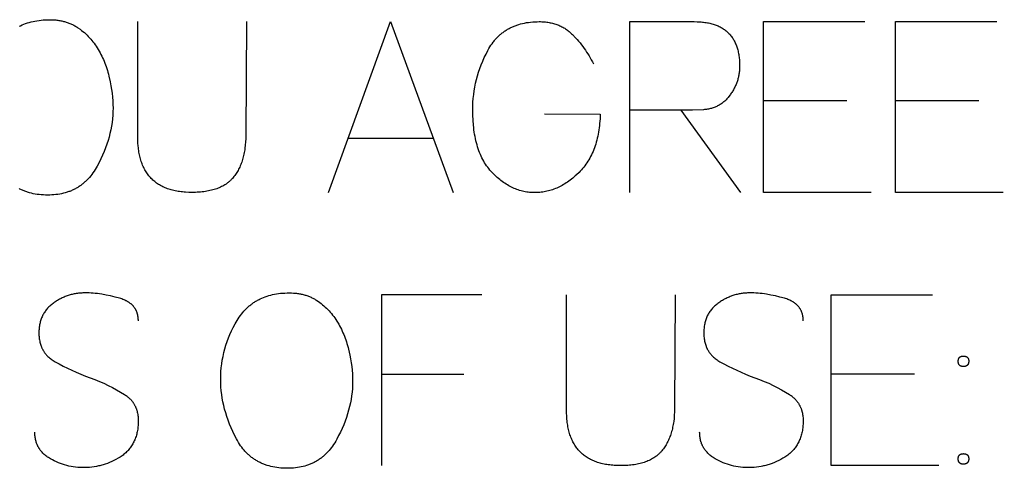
# Model space of a CAD drawing. Header units: millimetres. Extents: x -1220 to 1220, y -1930 to 4220.
# Drawn here: x 469.3 to 895.9, y 3078.3 to 3272.7 of the extents above; entities that cross this region are included whole.
import ezdxf

# ---------------------------------------------------------------- set-up
doc = ezdxf.new("R2010")
doc.units = ezdxf.units.MM
doc.layers.add('TC', color=220, linetype='CONTINUOUS', true_color=0xff00bb)

msp = doc.modelspace()

# ---------------------------------------------------------------- linework, layer by layer
at = {"layer": 'TC'}
for points in [[(469.25, 3269.88), (469.61, 3270.06), (470.34, 3270.4), (471.09, 3270.71), (471.85, 3271), (472.63, 3271.27), (473.43, 3271.52), (474.24, 3271.74), (475.07, 3271.94), (475.91, 3272.11), (476.77, 3272.26), (477.65, 3272.39), (478.54, 3272.5), (479.45, 3272.58), (480.37, 3272.64), (481.31, 3272.67), (482.27, 3272.68), (483.19, 3272.67), (484.08, 3272.62), (484.97, 3272.55), (485.4, 3272.51), (485.83, 3272.45), (486.26, 3272.39), (486.68, 3272.32), (487.09, 3272.25), (487.51, 3272.16), (487.92, 3272.07), (488.32, 3271.97), (488.72, 3271.87), (489.11, 3271.76), (489.5, 3271.64), (489.89, 3271.51), (490.27, 3271.38), (490.65, 3271.24), (491.03, 3271.09), (491.39, 3270.93), (491.76, 3270.77), (492.12, 3270.6), (492.48, 3270.42), (492.83, 3270.24), (493.18, 3270.05), (493.52, 3269.85), (493.86, 3269.64), (494.19, 3269.43), (494.52, 3269.21), (495.49, 3268.53), (496.11, 3268.05), (496.72, 3267.56), (497.32, 3267.06), (497.9, 3266.54), (498.47, 3266), (499.02, 3265.45), (499.55, 3264.89), (500.07, 3264.3), (500.58, 3263.71), (501.07, 3263.09), (501.55, 3262.46), (502.01, 3261.82), (502.46, 3261.15), (502.89, 3260.48), (503.72, 3259.08), (504.12, 3258.37), (504.51, 3257.64), (504.88, 3256.91), (505.23, 3256.17), (505.58, 3255.42), (505.9, 3254.66), (506.21, 3253.89), (506.51, 3253.11), (506.79, 3252.33), (507.06, 3251.53), (507.31, 3250.73), (507.55, 3249.91), (507.77, 3249.09), (507.98, 3248.26), (508.54, 3245.73), (508.86, 3244.07), (509.14, 3242.42), (509.36, 3240.78), (509.53, 3239.17), (509.66, 3237.57), (509.73, 3235.98), (509.75, 3234.41), (509.73, 3232.84), (509.65, 3231.27), (509.51, 3229.7), (509.33, 3228.12), (509.08, 3226.55), (508.79, 3224.98), (508.44, 3223.41), (508.04, 3221.83), (507.58, 3220.26), (507.07, 3218.69), (506.51, 3217.12), (505.89, 3215.54), (505.22, 3213.97), (504.49, 3212.4), (503.72, 3210.83), (502.88, 3209.25), (502.45, 3208.48), (502.01, 3207.73), (501.54, 3207.01), (501.07, 3206.31), (500.58, 3205.63), (500.07, 3204.98), (499.54, 3204.35), (499, 3203.75), (498.73, 3203.46), (498.45, 3203.17), (498.17, 3202.89), (497.88, 3202.62), (497.59, 3202.35), (497.29, 3202.09), (497, 3201.84), (496.69, 3201.59), (496.39, 3201.35), (496.08, 3201.11), (495.76, 3200.88), (495.45, 3200.65), (495.12, 3200.44), (494.8, 3200.22), (494.47, 3200.02), (494.14, 3199.82), (493.8, 3199.63), (493.46, 3199.44), (493.11, 3199.26), (492.76, 3199.08), (492.41, 3198.91), (492.05, 3198.75), (491.69, 3198.59), (491.33, 3198.44), (490.96, 3198.3), (490.59, 3198.16), (490.21, 3198.03), (489.83, 3197.9), (489.06, 3197.67), (488.27, 3197.46), (487.47, 3197.28), (486.65, 3197.12), (485.82, 3196.98), (484.97, 3196.87), (484.11, 3196.78), (483.23, 3196.72), (482.33, 3196.69), (481.42, 3196.67), (480.48, 3196.69), (479.55, 3196.72), (478.64, 3196.79), (477.75, 3196.87), (476.87, 3196.99), (476.01, 3197.12), (475.16, 3197.29), (474.33, 3197.47), (473.52, 3197.69), (472.72, 3197.92), (472.33, 3198.05), (471.94, 3198.19), (471.56, 3198.33), (471.18, 3198.47), (470.8, 3198.63), (470.43, 3198.79), (470.07, 3198.95), (469.7, 3199.12), (469.34, 3199.3), (468.99, 3199.48)], [(567.69, 3271.84), (567.37, 3222.57), (567.34, 3221.12), (567.26, 3219.7), (567.14, 3218.32), (566.99, 3216.99), (566.89, 3216.34), (566.79, 3215.7), (566.67, 3215.07), (566.55, 3214.45), (566.41, 3213.84), (566.26, 3213.25), (566.11, 3212.66), (565.94, 3212.08), (565.76, 3211.52), (565.58, 3210.96), (565.38, 3210.41), (565.17, 3209.88), (564.95, 3209.36), (564.73, 3208.84), (564.49, 3208.34), (564.24, 3207.85), (563.98, 3207.36), (563.71, 3206.89), (563.43, 3206.43), (563.14, 3205.98), (562.84, 3205.54), (562.53, 3205.11), (562.2, 3204.69), (561.87, 3204.29), (561.53, 3203.89), (561.36, 3203.7), (561.18, 3203.5), (561, 3203.32), (560.82, 3203.13), (560.63, 3202.95), (560.44, 3202.77), (560.24, 3202.6), (560.04, 3202.43), (559.84, 3202.26), (559.63, 3202.09), (559.42, 3201.93), (559.21, 3201.77), (558.77, 3201.46), (558.32, 3201.17), (557.86, 3200.88), (557.38, 3200.61), (556.88, 3200.36), (556.37, 3200.11), (555.85, 3199.88), (555.31, 3199.66), (554.76, 3199.45), (554.2, 3199.25), (553.62, 3199.07), (553.02, 3198.9), (552.42, 3198.74), (551.79, 3198.6), (551.16, 3198.47), (550.51, 3198.35), (549.84, 3198.24), (549.16, 3198.15), (548.47, 3198.06), (547.76, 3197.99), (547.04, 3197.94), (546.3, 3197.89), (545.55, 3197.86), (544.01, 3197.84), (542.59, 3197.86), (541.23, 3197.93), (540.56, 3197.98), (539.9, 3198.04), (539.26, 3198.11), (538.62, 3198.19), (538, 3198.29), (537.38, 3198.39), (536.78, 3198.51), (536.19, 3198.64), (535.61, 3198.78), (535.04, 3198.93), (534.48, 3199.09), (533.94, 3199.26), (533.4, 3199.45), (532.88, 3199.64), (532.36, 3199.85), (531.86, 3200.07), (531.36, 3200.3), (530.88, 3200.54), (530.41, 3200.79), (529.95, 3201.05), (529.5, 3201.32), (529.07, 3201.61), (528.64, 3201.9), (528.22, 3202.21), (527.82, 3202.53), (527.42, 3202.85), (527.04, 3203.19), (526.67, 3203.55), (526.31, 3203.91), (525.96, 3204.28), (525.62, 3204.67), (525.29, 3205.06), (524.97, 3205.47), (524.67, 3205.89), (524.37, 3206.32), (524.09, 3206.76), (523.81, 3207.21), (523.55, 3207.67), (523.3, 3208.14), (523.06, 3208.63), (522.83, 3209.13), (522.61, 3209.63), (522.4, 3210.15), (522.2, 3210.68), (522.02, 3211.22), (521.84, 3211.77), (521.68, 3212.34), (521.52, 3212.91), (521.38, 3213.5), (521.25, 3214.09), (521.13, 3214.7), (521.02, 3215.32), (520.92, 3215.95), (520.83, 3216.59), (520.76, 3217.24), (520.69, 3217.91), (520.59, 3219.27), (520.54, 3220.67), (520.54, 3271.84)], [(603.21, 3197.84), (630.06, 3271.84), (657.33, 3197.84)], [(696.97, 3231.88), (721.08, 3231.77), (720.99, 3229.73), (720.92, 3228.73), (720.84, 3227.75), (720.74, 3226.78), (720.63, 3225.83), (720.49, 3224.89), (720.34, 3223.97), (720.18, 3223.06), (720, 3222.17), (719.8, 3221.3), (719.59, 3220.44), (719.36, 3219.59), (719.11, 3218.77), (718.85, 3217.95), (718.57, 3217.16), (718.27, 3216.37), (717.96, 3215.61), (717.63, 3214.86), (717.29, 3214.12), (716.93, 3213.4), (716.55, 3212.7), (716.16, 3212.01), (715.75, 3211.34), (715.32, 3210.68), (714.88, 3210.03), (714.42, 3209.41), (713.94, 3208.8), (713.45, 3208.2), (712.94, 3207.62), (712.42, 3207.06), (711.88, 3206.51), (710.79, 3205.46), (710.24, 3204.96), (709.69, 3204.47), (709.13, 3204.01), (708.57, 3203.56), (708.01, 3203.12), (707.45, 3202.71), (706.88, 3202.31), (706.31, 3201.92), (705.73, 3201.56), (705.16, 3201.21), (704.58, 3200.88), (703.99, 3200.56), (703.41, 3200.26), (702.82, 3199.98), (702.22, 3199.71), (701.63, 3199.46), (701.03, 3199.23), (700.43, 3199.01), (699.82, 3198.82), (699.21, 3198.63), (698.6, 3198.47), (697.99, 3198.32), (697.37, 3198.19), (696.75, 3198.07), (696.12, 3197.97), (695.5, 3197.89), (694.87, 3197.83), (694.23, 3197.78), (693.6, 3197.75), (692.96, 3197.73), (692.32, 3197.73), (691.68, 3197.75), (691.05, 3197.79), (690.42, 3197.84), (689.8, 3197.92), (689.18, 3198), (688.56, 3198.11), (687.94, 3198.23), (687.33, 3198.37), (686.72, 3198.53), (686.12, 3198.71), (685.52, 3198.9), (684.92, 3199.11), (684.33, 3199.34), (683.74, 3199.58), (683.15, 3199.85), (682.57, 3200.13), (681.99, 3200.42), (681.41, 3200.74), (680.84, 3201.07), (680.27, 3201.42), (679.71, 3201.78), (679.15, 3202.17), (678.59, 3202.57), (678.03, 3202.99), (677.48, 3203.42), (676.93, 3203.87), (676.39, 3204.34), (675.85, 3204.83), (675.31, 3205.34), (674.78, 3205.86), (674.25, 3206.4), (673.73, 3206.96), (673.22, 3207.53), (672.73, 3208.13), (672.26, 3208.74), (671.81, 3209.38), (671.37, 3210.03), (670.95, 3210.7), (670.55, 3211.39), (670.16, 3212.1), (669.79, 3212.82), (669.43, 3213.57), (669.09, 3214.33), (668.77, 3215.12), (668.46, 3215.92), (668.18, 3216.74), (667.9, 3217.58), (667.65, 3218.44), (667.41, 3219.31), (667.18, 3220.21), (666.98, 3221.13), (666.79, 3222.06), (666.61, 3223.01), (666.46, 3223.98), (666.32, 3224.97), (666.19, 3225.98), (666.09, 3227.01), (665.92, 3229.12), (665.82, 3231.31), (665.79, 3233.57), (665.81, 3235.24), (665.89, 3236.91), (666.02, 3238.57), (666.2, 3240.22), (666.43, 3241.86), (666.71, 3243.49), (667.04, 3245.11), (667.43, 3246.73), (667.86, 3248.34), (668.35, 3249.94), (668.89, 3251.53), (669.48, 3253.11), (670.12, 3254.69), (670.81, 3256.25), (671.55, 3257.81), (672.34, 3259.36), (672.77, 3260.13), (673.21, 3260.87), (673.67, 3261.59), (674.15, 3262.29), (674.64, 3262.96), (674.9, 3263.28), (675.16, 3263.6), (675.42, 3263.92), (675.69, 3264.22), (675.96, 3264.52), (676.23, 3264.82), (676.52, 3265.11), (676.8, 3265.39), (677.09, 3265.67), (677.38, 3265.94), (677.68, 3266.21), (677.98, 3266.46), (678.29, 3266.72), (678.6, 3266.96), (678.92, 3267.2), (679.24, 3267.44), (679.56, 3267.67), (679.89, 3267.89), (680.22, 3268.11), (680.56, 3268.32), (680.9, 3268.52), (681.25, 3268.72), (681.6, 3268.91), (681.96, 3269.1), (682.32, 3269.28), (682.68, 3269.45), (683.05, 3269.62), (683.42, 3269.78), (683.8, 3269.93), (684.18, 3270.08), (684.56, 3270.23), (684.95, 3270.36), (685.75, 3270.62), (686.56, 3270.85), (687.39, 3271.06), (688.23, 3271.24), (689.1, 3271.4), (689.98, 3271.53), (690.88, 3271.64), (691.79, 3271.73), (692.73, 3271.79), (693.68, 3271.82), (694.65, 3271.84), (695.2, 3271.83), (695.75, 3271.82), (696.28, 3271.79), (696.82, 3271.75), (697.34, 3271.7), (697.86, 3271.64), (698.37, 3271.57), (698.88, 3271.49), (699.38, 3271.39), (699.87, 3271.29), (700.35, 3271.17), (700.83, 3271.05), (701.31, 3270.91), (701.77, 3270.76), (702.23, 3270.61), (702.68, 3270.44), (703.13, 3270.26), (703.57, 3270.06), (704, 3269.86), (704.43, 3269.65), (704.85, 3269.42), (705.26, 3269.19), (705.67, 3268.94), (706.07, 3268.69), (706.46, 3268.42), (706.85, 3268.14), (707.23, 3267.85), (707.6, 3267.55), (707.97, 3267.24), (708.33, 3266.91), (708.68, 3266.58), (709.03, 3266.23), (710.39, 3264.81), (711.05, 3264.08), (711.7, 3263.34), (712.32, 3262.59), (712.93, 3261.82), (713.52, 3261.05), (714.1, 3260.26), (714.66, 3259.46), (715.2, 3258.65), (715.73, 3257.83), (716.24, 3257), (716.73, 3256.15), (717.21, 3255.3), (717.67, 3254.43), (718.12, 3253.55)], [(733.87, 3197.84), (733.87, 3271.84), (761.88, 3271.84), (763.09, 3271.82), (764.26, 3271.76), (764.84, 3271.72), (765.4, 3271.67), (765.95, 3271.61), (766.49, 3271.53), (767.02, 3271.45), (767.55, 3271.36), (768.06, 3271.27), (768.57, 3271.16), (769.06, 3271.04), (769.54, 3270.91), (770.02, 3270.77), (770.49, 3270.63), (770.94, 3270.47), (771.39, 3270.31), (771.83, 3270.13), (772.25, 3269.95), (772.67, 3269.75), (773.08, 3269.55), (773.48, 3269.34), (773.87, 3269.12), (774.24, 3268.89), (774.61, 3268.64), (774.97, 3268.39), (775.32, 3268.13), (775.67, 3267.86), (776, 3267.59), (776.32, 3267.3), (776.63, 3267), (776.93, 3266.69), (777.23, 3266.38), (777.51, 3266.05), (777.78, 3265.72), (778.05, 3265.37), (778.3, 3265.02), (778.55, 3264.65), (778.78, 3264.28), (779.01, 3263.9), (779.22, 3263.51), (779.43, 3263.1), (779.63, 3262.69), (779.81, 3262.27), (779.99, 3261.84), (780.16, 3261.4), (780.32, 3260.95), (780.47, 3260.5), (780.61, 3260.03), (780.73, 3259.55), (780.85, 3259.07), (780.97, 3258.57), (781.07, 3258.06), (781.16, 3257.55), (781.24, 3257.03), (781.31, 3256.49), (781.37, 3255.95), (781.43, 3255.4), (781.47, 3254.83), (781.53, 3253.68), (781.55, 3252.49), (781.54, 3252.06), (781.53, 3251.62), (781.51, 3251.19), (781.48, 3250.77), (781.44, 3250.34), (781.39, 3249.92), (781.33, 3249.49), (781.27, 3249.08), (781.19, 3248.66), (781.11, 3248.24), (781.02, 3247.83), (780.92, 3247.42), (780.81, 3247.01), (780.7, 3246.61), (780.57, 3246.21), (780.44, 3245.8), (780.29, 3245.41), (780.14, 3245.01), (779.98, 3244.62), (779.81, 3244.22), (779.63, 3243.83), (779.45, 3243.45), (779.25, 3243.06), (779.05, 3242.68), (778.84, 3242.3), (778.62, 3241.92), (778.39, 3241.55), (778.15, 3241.17), (777.9, 3240.8), (777.64, 3240.43), (777.38, 3240.06), (776.83, 3239.34), (776.55, 3238.99), (776.27, 3238.66), (775.97, 3238.33), (775.68, 3238.02), (775.37, 3237.72), (775.06, 3237.42), (774.75, 3237.14), (774.43, 3236.87), (774.1, 3236.61), (773.76, 3236.36), (773.42, 3236.13), (773.08, 3235.9), (772.73, 3235.68), (772.37, 3235.48), (772.01, 3235.29), (771.64, 3235.1), (771.26, 3234.93), (770.88, 3234.77), (770.49, 3234.62), (770.1, 3234.48), (769.7, 3234.35), (769.29, 3234.24), (768.88, 3234.13), (768.46, 3234.03), (768.04, 3233.95), (767.61, 3233.88), (767.17, 3233.81), (766.73, 3233.76), (766.28, 3233.72), (765.83, 3233.69), (761.04, 3233.46), (756.07, 3233.46), (733.97, 3233.46)], [(838.63, 3197.84), (791.91, 3197.84), (791.91, 3271.84), (835.88, 3271.84)], [(895.93, 3197.84), (849.2, 3197.84), (849.2, 3271.84), (893.18, 3271.84)], [(828.06, 3237.48), (791.91, 3237.48)], [(885.36, 3237.48), (849.2, 3237.48)], [(756.07, 3233.46), (781.86, 3197.73)], [(611.77, 3221.41), (648.56, 3221.41)], [(520.75, 3142.13), (520.74, 3142.59), (520.73, 3142.82), (520.72, 3143.04), (520.7, 3143.27), (520.68, 3143.49), (520.65, 3143.71), (520.62, 3143.92), (520.59, 3144.13), (520.55, 3144.34), (520.51, 3144.55), (520.46, 3144.76), (520.41, 3144.96), (520.36, 3145.16), (520.3, 3145.36), (520.24, 3145.55), (520.17, 3145.75), (520.11, 3145.94), (520.03, 3146.13), (519.95, 3146.31), (519.87, 3146.49), (519.79, 3146.67), (519.7, 3146.85), (519.6, 3147.03), (519.51, 3147.2), (519.41, 3147.37), (519.3, 3147.54), (519.19, 3147.7), (519.08, 3147.86), (518.96, 3148.02), (518.84, 3148.18), (518.71, 3148.34), (518.58, 3148.49), (518.45, 3148.64), (518.31, 3148.79), (518.17, 3148.93), (518.03, 3149.07), (517.88, 3149.21), (517.73, 3149.35), (517.57, 3149.48), (517.41, 3149.62), (517.24, 3149.75), (517.07, 3149.87), (516.9, 3150), (516.72, 3150.12), (516.54, 3150.24), (516.36, 3150.36), (516.17, 3150.47), (515.98, 3150.58), (515.78, 3150.69), (515.58, 3150.8), (515.38, 3150.9), (514.95, 3151.1), (514.52, 3151.29), (514.06, 3151.48), (513.59, 3151.65), (513.11, 3151.81), (512.61, 3151.96), (510.62, 3152.5), (508.66, 3152.97), (506.73, 3153.37), (504.84, 3153.7), (503.9, 3153.84), (502.98, 3153.96), (502.06, 3154.06), (501.15, 3154.14), (500.25, 3154.2), (499.36, 3154.25), (498.47, 3154.27), (497.6, 3154.28), (497.12, 3154.28), (496.64, 3154.26), (496.16, 3154.24), (495.69, 3154.21), (495.22, 3154.17), (494.76, 3154.12), (494.3, 3154.07), (493.84, 3154), (493.38, 3153.92), (492.93, 3153.84), (492.48, 3153.75), (492.03, 3153.64), (491.59, 3153.53), (491.15, 3153.41), (490.71, 3153.28), (490.28, 3153.15), (489.85, 3153), (489.42, 3152.84), (488.99, 3152.68), (488.57, 3152.51), (488.15, 3152.32), (487.74, 3152.13), (487.32, 3151.93), (486.91, 3151.73), (486.51, 3151.51), (486.1, 3151.28), (485.7, 3151.05), (485.31, 3150.8), (484.91, 3150.55), (484.52, 3150.29), (484.13, 3150.02), (483.75, 3149.74), (483.37, 3149.46), (483.01, 3149.17), (482.65, 3148.87), (482.31, 3148.57), (481.98, 3148.25), (481.67, 3147.93), (481.36, 3147.61), (481.07, 3147.27), (480.79, 3146.93), (480.52, 3146.58), (480.26, 3146.22), (480.01, 3145.86), (479.78, 3145.48), (479.56, 3145.1), (479.35, 3144.72), (479.15, 3144.32), (478.96, 3143.92), (478.79, 3143.5), (478.63, 3143.09), (478.48, 3142.66), (478.34, 3142.22), (478.22, 3141.78), (478.1, 3141.33), (478, 3140.88), (477.91, 3140.41), (477.83, 3139.94), (477.77, 3139.46), (477.71, 3138.97), (477.67, 3138.48), (477.64, 3137.97), (477.62, 3137.46), (477.62, 3136.95), (477.62, 3136.41), (477.64, 3135.89), (477.68, 3135.38), (477.73, 3134.88), (477.79, 3134.38), (477.86, 3133.9), (477.95, 3133.42), (478.05, 3132.95), (478.17, 3132.5), (478.3, 3132.05), (478.44, 3131.61), (478.6, 3131.18), (478.68, 3130.97), (478.77, 3130.76), (478.86, 3130.55), (478.95, 3130.34), (479.05, 3130.14), (479.15, 3129.94), (479.25, 3129.74), (479.36, 3129.55), (479.47, 3129.35), (479.59, 3129.16), (479.7, 3128.97), (479.83, 3128.78), (479.95, 3128.6), (480.08, 3128.42), (480.21, 3128.24), (480.34, 3128.06), (480.48, 3127.88), (480.62, 3127.71), (480.77, 3127.54), (480.92, 3127.37), (481.07, 3127.2), (481.22, 3127.04), (481.38, 3126.88), (481.54, 3126.72), (481.88, 3126.41), (482.22, 3126.1), (482.58, 3125.81), (482.96, 3125.52), (483.35, 3125.25), (483.75, 3124.98), (484.17, 3124.72), (484.59, 3124.47), (486.36, 3123.51), (488.16, 3122.57), (490.01, 3121.66), (491.89, 3120.77), (493.81, 3119.91), (495.77, 3119.08), (497.78, 3118.27), (499.82, 3117.49), (501.85, 3116.73), (503.84, 3115.93), (505.78, 3115.1), (507.67, 3114.22), (509.51, 3113.3), (511.29, 3112.34), (513.03, 3111.34), (514.72, 3110.31), (515.13, 3110.04), (515.53, 3109.76), (515.91, 3109.47), (516.09, 3109.32), (516.27, 3109.17), (516.45, 3109.02), (516.62, 3108.86), (516.79, 3108.71), (516.96, 3108.55), (517.12, 3108.38), (517.28, 3108.22), (517.44, 3108.05), (517.59, 3107.88), (517.74, 3107.71), (517.88, 3107.53), (518.03, 3107.36), (518.16, 3107.18), (518.3, 3107), (518.43, 3106.81), (518.55, 3106.62), (518.68, 3106.44), (518.8, 3106.24), (518.91, 3106.05), (519.03, 3105.85), (519.13, 3105.65), (519.24, 3105.45), (519.34, 3105.25), (519.44, 3105.04), (519.53, 3104.83), (519.62, 3104.62), (519.71, 3104.41), (519.79, 3104.19), (519.87, 3103.98), (519.95, 3103.76), (520.02, 3103.53), (520.09, 3103.31), (520.16, 3103.08), (520.28, 3102.62), (520.38, 3102.14), (520.47, 3101.66), (520.55, 3101.17), (520.61, 3100.67), (520.66, 3100.15), (520.69, 3099.63), (520.71, 3099.1), (520.72, 3098.56), (520.71, 3098.01), (520.68, 3097.45), (520.64, 3096.88), (520.59, 3096.31), (520.53, 3095.75), (520.45, 3095.2), (520.36, 3094.65), (520.26, 3094.12), (520.14, 3093.59), (520.02, 3093.08), (519.88, 3092.57), (519.73, 3092.07), (519.56, 3091.59), (519.39, 3091.11), (519.2, 3090.64), (519, 3090.17), (518.78, 3089.72), (518.56, 3089.28), (518.32, 3088.85), (518.07, 3088.42), (517.8, 3088), (517.53, 3087.6), (517.24, 3087.2), (516.94, 3086.81), (516.63, 3086.43), (516.3, 3086.06), (515.97, 3085.7), (515.62, 3085.35), (515.25, 3085.01), (514.88, 3084.67), (514.49, 3084.35), (514.09, 3084.03), (513.68, 3083.72), (513.26, 3083.43), (512.82, 3083.14), (511.93, 3082.6), (511.03, 3082.09), (510.12, 3081.62), (509.21, 3081.19), (508.28, 3080.79), (507.34, 3080.42), (506.4, 3080.08), (505.92, 3079.93), (505.45, 3079.78), (504.97, 3079.64), (504.48, 3079.51), (504, 3079.39), (503.51, 3079.28), (503.02, 3079.18), (502.53, 3079.08), (501.54, 3078.91), (500.54, 3078.78), (499.54, 3078.69), (498.52, 3078.62), (497.49, 3078.59), (496.48, 3078.59), (495.48, 3078.63), (494.49, 3078.69), (493.51, 3078.79), (492.54, 3078.92), (491.58, 3079.08), (490.63, 3079.27), (489.7, 3079.49), (488.77, 3079.74), (487.85, 3080.03), (486.95, 3080.34), (486.05, 3080.69), (485.17, 3081.07), (484.3, 3081.48), (483.44, 3081.92), (482.59, 3082.4), (482.17, 3082.65), (481.77, 3082.9), (481.38, 3083.16), (481, 3083.43), (480.64, 3083.71), (480.29, 3083.99), (479.95, 3084.29), (479.63, 3084.58), (479.32, 3084.89), (479.02, 3085.2), (478.73, 3085.52), (478.46, 3085.85), (478.33, 3086.02), (478.21, 3086.19), (478.08, 3086.36), (477.96, 3086.53), (477.84, 3086.7), (477.73, 3086.88), (477.62, 3087.05), (477.51, 3087.23), (477.41, 3087.41), (477.31, 3087.6), (477.21, 3087.78), (477.12, 3087.97), (477.02, 3088.16), (476.94, 3088.35), (476.85, 3088.54), (476.77, 3088.73), (476.69, 3088.93), (476.62, 3089.12), (476.55, 3089.32), (476.48, 3089.52), (476.36, 3089.93), (476.24, 3090.35), (476.14, 3090.77), (476.06, 3091.2), (475.99, 3091.63), (475.93, 3092.07), (475.88, 3092.53), (475.85, 3092.98), (475.83, 3093.45), (475.82, 3093.92)], [(669.7, 3153.44), (626.15, 3153.44), (626.15, 3079.44)], [(753.64, 3153.44), (753.32, 3104.17), (753.29, 3102.72), (753.21, 3101.3), (753.09, 3099.92), (752.94, 3098.59), (752.84, 3097.94), (752.74, 3097.3), (752.62, 3096.67), (752.5, 3096.05), (752.36, 3095.44), (752.22, 3094.85), (752.06, 3094.26), (751.89, 3093.68), (751.72, 3093.12), (751.53, 3092.56), (751.33, 3092.01), (751.12, 3091.48), (750.91, 3090.96), (750.68, 3090.44), (750.44, 3089.94), (750.19, 3089.45), (749.93, 3088.96), (749.66, 3088.49), (749.38, 3088.03), (749.09, 3087.58), (748.79, 3087.14), (748.48, 3086.71), (748.16, 3086.29), (747.82, 3085.89), (747.49, 3085.49), (747.31, 3085.3), (747.13, 3085.1), (746.95, 3084.92), (746.77, 3084.73), (746.58, 3084.55), (746.39, 3084.37), (746.19, 3084.2), (745.99, 3084.03), (745.79, 3083.86), (745.58, 3083.69), (745.37, 3083.53), (745.16, 3083.37), (744.72, 3083.06), (744.27, 3082.77), (743.81, 3082.48), (743.33, 3082.21), (742.83, 3081.96), (742.32, 3081.71), (741.8, 3081.48), (741.27, 3081.26), (740.71, 3081.05), (740.15, 3080.85), (739.57, 3080.67), (738.97, 3080.5), (738.37, 3080.34), (737.74, 3080.2), (737.11, 3080.07), (736.46, 3079.95), (735.79, 3079.84), (735.11, 3079.75), (734.42, 3079.66), (733.71, 3079.59), (732.99, 3079.54), (732.25, 3079.49), (731.5, 3079.46), (729.96, 3079.44), (728.55, 3079.46), (727.18, 3079.53), (726.51, 3079.58), (725.85, 3079.64), (725.21, 3079.71), (724.57, 3079.79), (723.95, 3079.89), (723.34, 3079.99), (722.73, 3080.11), (722.14, 3080.24), (721.56, 3080.38), (720.99, 3080.53), (720.44, 3080.69), (719.89, 3080.86), (719.35, 3081.05), (718.83, 3081.24), (718.31, 3081.45), (717.81, 3081.67), (717.32, 3081.9), (716.83, 3082.14), (716.36, 3082.39), (715.9, 3082.65), (715.46, 3082.92), (715.02, 3083.21), (714.59, 3083.5), (714.17, 3083.81), (713.77, 3084.13), (713.38, 3084.45), (712.99, 3084.79), (712.62, 3085.15), (712.26, 3085.51), (711.91, 3085.88), (711.57, 3086.27), (711.24, 3086.66), (710.92, 3087.07), (710.62, 3087.49), (710.32, 3087.92), (710.04, 3088.36), (709.76, 3088.81), (709.5, 3089.27), (709.25, 3089.74), (709.01, 3090.23), (708.78, 3090.73), (708.56, 3091.23), (708.35, 3091.75), (708.15, 3092.28), (707.97, 3092.82), (707.79, 3093.37), (707.63, 3093.94), (707.48, 3094.51), (707.33, 3095.1), (707.2, 3095.69), (707.08, 3096.3), (706.97, 3096.92), (706.87, 3097.55), (706.79, 3098.19), (706.71, 3098.84), (706.64, 3099.51), (706.54, 3100.87), (706.49, 3102.27), (706.49, 3153.44)], [(809.14, 3142.13), (809.13, 3142.59), (809.12, 3142.82), (809.11, 3143.04), (809.09, 3143.27), (809.07, 3143.49), (809.04, 3143.71), (809.01, 3143.92), (808.98, 3144.13), (808.94, 3144.34), (808.9, 3144.55), (808.85, 3144.76), (808.8, 3144.96), (808.75, 3145.16), (808.69, 3145.36), (808.63, 3145.55), (808.56, 3145.75), (808.49, 3145.94), (808.42, 3146.13), (808.34, 3146.31), (808.26, 3146.49), (808.18, 3146.67), (808.09, 3146.85), (807.99, 3147.03), (807.9, 3147.2), (807.79, 3147.37), (807.69, 3147.54), (807.58, 3147.7), (807.47, 3147.86), (807.35, 3148.02), (807.23, 3148.18), (807.1, 3148.34), (806.97, 3148.49), (806.84, 3148.64), (806.7, 3148.79), (806.56, 3148.93), (806.42, 3149.07), (806.27, 3149.21), (806.11, 3149.35), (805.96, 3149.48), (805.8, 3149.62), (805.63, 3149.75), (805.46, 3149.87), (805.29, 3150), (805.11, 3150.12), (804.93, 3150.24), (804.75, 3150.36), (804.56, 3150.47), (804.37, 3150.58), (804.17, 3150.69), (803.97, 3150.8), (803.76, 3150.9), (803.34, 3151.1), (802.91, 3151.29), (802.45, 3151.48), (801.98, 3151.65), (801.5, 3151.81), (801, 3151.96), (799.01, 3152.5), (797.05, 3152.97), (795.12, 3153.37), (793.23, 3153.7), (792.29, 3153.84), (791.37, 3153.96), (790.45, 3154.06), (789.54, 3154.14), (788.64, 3154.2), (787.75, 3154.25), (786.86, 3154.27), (785.99, 3154.28), (785.51, 3154.28), (785.03, 3154.26), (784.55, 3154.24), (784.08, 3154.21), (783.61, 3154.17), (783.15, 3154.12), (782.69, 3154.07), (782.23, 3154), (781.77, 3153.92), (781.32, 3153.84), (780.87, 3153.75), (780.42, 3153.64), (779.98, 3153.53), (779.54, 3153.41), (779.1, 3153.28), (778.67, 3153.15), (778.23, 3153), (777.81, 3152.84), (777.38, 3152.68), (776.96, 3152.51), (776.54, 3152.32), (776.12, 3152.13), (775.71, 3151.93), (775.3, 3151.73), (774.9, 3151.51), (774.49, 3151.28), (774.09, 3151.05), (773.7, 3150.8), (773.3, 3150.55), (772.91, 3150.29), (772.52, 3150.02), (772.14, 3149.74), (771.76, 3149.46), (771.4, 3149.17), (771.04, 3148.87), (770.7, 3148.57), (770.37, 3148.25), (770.05, 3147.93), (769.75, 3147.61), (769.46, 3147.27), (769.17, 3146.93), (768.9, 3146.58), (768.65, 3146.22), (768.4, 3145.86), (768.17, 3145.48), (767.95, 3145.1), (767.74, 3144.72), (767.54, 3144.32), (767.35, 3143.92), (767.18, 3143.5), (767.02, 3143.09), (766.87, 3142.66), (766.73, 3142.22), (766.6, 3141.78), (766.49, 3141.33), (766.39, 3140.88), (766.3, 3140.41), (766.22, 3139.94), (766.16, 3139.46), (766.1, 3138.97), (766.06, 3138.48), (766.03, 3137.97), (766.01, 3137.46), (766.01, 3136.95), (766.01, 3136.41), (766.03, 3135.89), (766.07, 3135.38), (766.12, 3134.88), (766.18, 3134.38), (766.25, 3133.9), (766.34, 3133.42), (766.44, 3132.95), (766.56, 3132.5), (766.69, 3132.05), (766.83, 3131.61), (766.99, 3131.18), (767.07, 3130.97), (767.16, 3130.76), (767.25, 3130.55), (767.34, 3130.34), (767.44, 3130.14), (767.54, 3129.94), (767.64, 3129.74), (767.75, 3129.55), (767.86, 3129.35), (767.98, 3129.16), (768.09, 3128.97), (768.21, 3128.78), (768.34, 3128.6), (768.47, 3128.42), (768.6, 3128.24), (768.73, 3128.06), (768.87, 3127.88), (769.01, 3127.71), (769.16, 3127.54), (769.3, 3127.37), (769.46, 3127.2), (769.61, 3127.04), (769.77, 3126.88), (769.93, 3126.72), (770.26, 3126.41), (770.61, 3126.1), (770.97, 3125.81), (771.35, 3125.52), (771.74, 3125.25), (772.14, 3124.98), (772.55, 3124.72), (772.98, 3124.47), (774.75, 3123.51), (776.55, 3122.57), (778.39, 3121.66), (780.28, 3120.77), (782.2, 3119.91), (784.16, 3119.08), (786.16, 3118.27), (788.21, 3117.49), (790.24, 3116.73), (792.23, 3115.93), (794.17, 3115.1), (796.06, 3114.22), (797.89, 3113.3), (799.68, 3112.34), (801.42, 3111.34), (803.11, 3110.31), (803.52, 3110.04), (803.92, 3109.76), (804.3, 3109.47), (804.48, 3109.32), (804.66, 3109.17), (804.84, 3109.02), (805.01, 3108.86), (805.18, 3108.71), (805.35, 3108.55), (805.51, 3108.38), (805.67, 3108.22), (805.83, 3108.05), (805.98, 3107.88), (806.13, 3107.71), (806.27, 3107.53), (806.41, 3107.36), (806.55, 3107.18), (806.69, 3107), (806.82, 3106.81), (806.94, 3106.62), (807.07, 3106.44), (807.19, 3106.24), (807.3, 3106.05), (807.41, 3105.85), (807.52, 3105.65), (807.63, 3105.45), (807.73, 3105.25), (807.83, 3105.04), (807.92, 3104.83), (808.01, 3104.62), (808.1, 3104.41), (808.18, 3104.19), (808.26, 3103.98), (808.34, 3103.76), (808.41, 3103.53), (808.48, 3103.31), (808.55, 3103.08), (808.67, 3102.62), (808.77, 3102.14), (808.86, 3101.66), (808.94, 3101.17), (809, 3100.67), (809.05, 3100.15), (809.08, 3099.63), (809.1, 3099.1), (809.11, 3098.56), (809.1, 3098.01), (809.07, 3097.45), (809.03, 3096.88), (808.98, 3096.31), (808.91, 3095.75), (808.84, 3095.2), (808.75, 3094.65), (808.65, 3094.12), (808.53, 3093.59), (808.4, 3093.08), (808.27, 3092.57), (808.11, 3092.07), (807.95, 3091.59), (807.77, 3091.11), (807.58, 3090.64), (807.38, 3090.17), (807.17, 3089.72), (806.94, 3089.28), (806.71, 3088.85), (806.46, 3088.42), (806.19, 3088), (805.92, 3087.6), (805.63, 3087.2), (805.33, 3086.81), (805.02, 3086.43), (804.69, 3086.06), (804.35, 3085.7), (804, 3085.35), (803.64, 3085.01), (803.27, 3084.67), (802.88, 3084.35), (802.48, 3084.03), (802.07, 3083.72), (801.65, 3083.43), (801.21, 3083.14), (800.32, 3082.6), (799.42, 3082.09), (798.51, 3081.62), (797.59, 3081.19), (796.67, 3080.79), (795.73, 3080.42), (794.79, 3080.08), (794.31, 3079.93), (793.84, 3079.78), (793.36, 3079.64), (792.87, 3079.51), (792.39, 3079.39), (791.9, 3079.28), (791.41, 3079.18), (790.92, 3079.08), (789.93, 3078.91), (788.93, 3078.78), (787.92, 3078.69), (786.91, 3078.62), (785.88, 3078.59), (784.87, 3078.59), (783.87, 3078.63), (782.88, 3078.69), (781.9, 3078.79), (780.93, 3078.92), (779.97, 3079.08), (779.02, 3079.27), (778.08, 3079.49), (777.16, 3079.74), (776.24, 3080.03), (775.34, 3080.34), (774.44, 3080.69), (773.56, 3081.07), (772.69, 3081.48), (771.83, 3081.92), (770.97, 3082.4), (770.56, 3082.65), (770.16, 3082.9), (769.77, 3083.16), (769.39, 3083.43), (769.03, 3083.71), (768.68, 3083.99), (768.34, 3084.29), (768.01, 3084.58), (767.7, 3084.89), (767.41, 3085.2), (767.12, 3085.52), (766.85, 3085.85), (766.72, 3086.02), (766.59, 3086.19), (766.47, 3086.36), (766.35, 3086.53), (766.23, 3086.7), (766.12, 3086.88), (766.01, 3087.05), (765.9, 3087.23), (765.8, 3087.41), (765.7, 3087.6), (765.6, 3087.78), (765.5, 3087.97), (765.41, 3088.16), (765.33, 3088.35), (765.24, 3088.54), (765.16, 3088.73), (765.08, 3088.93), (765.01, 3089.12), (764.94, 3089.32), (764.87, 3089.52), (764.74, 3089.93), (764.63, 3090.35), (764.53, 3090.77), (764.45, 3091.2), (764.37, 3091.63), (764.31, 3092.07), (764.27, 3092.53), (764.24, 3092.98), (764.22, 3093.45), (764.21, 3093.92)], [(867.91, 3079.44), (821.19, 3079.44), (821.19, 3153.44), (865.17, 3153.44)], [(661.88, 3118.97), (626.15, 3118.97)], [(857.34, 3119.08), (821.19, 3119.08)]]:
    msp.add_lwpolyline(points, dxfattribs=at)
for points in [[(586.19, 3154.28), (587.1, 3154.27), (588, 3154.22), (588.88, 3154.15), (589.32, 3154.11), (589.75, 3154.05), (590.17, 3153.99), (590.59, 3153.92), (591.01, 3153.85), (591.42, 3153.76), (591.83, 3153.67), (592.24, 3153.57), (592.64, 3153.47), (593.03, 3153.36), (593.42, 3153.24), (593.81, 3153.11), (594.19, 3152.98), (594.57, 3152.84), (594.94, 3152.69), (595.31, 3152.53), (595.68, 3152.37), (596.04, 3152.2), (596.39, 3152.02), (596.75, 3151.84), (597.09, 3151.65), (597.44, 3151.45), (597.78, 3151.24), (598.11, 3151.03), (598.44, 3150.81), (599.41, 3150.13), (600.03, 3149.65), (600.64, 3149.16), (601.24, 3148.66), (601.82, 3148.14), (602.38, 3147.6), (602.93, 3147.05), (603.47, 3146.49), (603.99, 3145.9), (604.5, 3145.31), (604.99, 3144.69), (605.47, 3144.06), (605.93, 3143.42), (606.37, 3142.75), (606.81, 3142.08), (607.64, 3140.68), (608.04, 3139.97), (608.42, 3139.24), (608.8, 3138.51), (609.15, 3137.77), (609.49, 3137.02), (609.82, 3136.26), (610.13, 3135.49), (610.43, 3134.71), (610.71, 3133.93), (610.98, 3133.13), (611.23, 3132.33), (611.46, 3131.51), (611.69, 3130.69), (611.89, 3129.86), (612.46, 3127.33), (612.78, 3125.67), (613.05, 3124.02), (613.28, 3122.38), (613.45, 3120.77), (613.57, 3119.17), (613.65, 3117.58), (613.67, 3116.01), (613.64, 3114.44), (613.56, 3112.87), (613.43, 3111.3), (613.24, 3109.72), (613, 3108.15), (612.71, 3106.58), (612.36, 3105.01), (611.95, 3103.43), (611.5, 3101.86), (610.99, 3100.29), (610.42, 3098.72), (609.81, 3097.14), (609.14, 3095.57), (608.41, 3094), (607.63, 3092.43), (606.8, 3090.85), (606.37, 3090.08), (605.92, 3089.33), (605.46, 3088.61), (604.99, 3087.91), (604.49, 3087.23), (603.98, 3086.58), (603.46, 3085.95), (602.92, 3085.35), (602.65, 3085.06), (602.37, 3084.77), (602.08, 3084.49), (601.8, 3084.22), (601.51, 3083.95), (601.21, 3083.69), (600.91, 3083.44), (600.61, 3083.19), (600.3, 3082.95), (599.99, 3082.71), (599.68, 3082.48), (599.36, 3082.25), (599.04, 3082.04), (598.72, 3081.82), (598.39, 3081.62), (598.05, 3081.42), (597.72, 3081.23), (597.37, 3081.04), (597.03, 3080.86), (596.68, 3080.68), (596.33, 3080.51), (595.97, 3080.35), (595.61, 3080.19), (595.25, 3080.04), (594.88, 3079.9), (594.51, 3079.76), (594.13, 3079.63), (593.75, 3079.5), (592.98, 3079.27), (592.19, 3079.06), (591.39, 3078.88), (590.57, 3078.72), (589.74, 3078.58), (588.89, 3078.47), (588.03, 3078.38), (587.15, 3078.32), (586.25, 3078.29), (585.34, 3078.27), (584.4, 3078.29), (583.47, 3078.32), (582.56, 3078.39), (581.67, 3078.47), (580.79, 3078.59), (579.93, 3078.72), (579.08, 3078.89), (578.25, 3079.07), (577.44, 3079.29), (576.64, 3079.52), (576.25, 3079.65), (575.86, 3079.79), (575.48, 3079.93), (575.1, 3080.07), (574.72, 3080.23), (574.35, 3080.39), (573.98, 3080.55), (573.62, 3080.72), (573.26, 3080.9), (572.9, 3081.08), (572.55, 3081.28), (572.21, 3081.47), (571.86, 3081.67), (571.52, 3081.88), (571.19, 3082.1), (570.86, 3082.32), (570.53, 3082.55), (570.21, 3082.78), (569.89, 3083.02), (569.57, 3083.27), (569.26, 3083.52), (568.96, 3083.78), (568.65, 3084.05), (568.36, 3084.32), (568.06, 3084.6), (567.77, 3084.88), (567.49, 3085.17), (567.2, 3085.47), (566.93, 3085.77), (566.65, 3086.08), (566.12, 3086.72), (565.6, 3087.38), (565.09, 3088.07), (564.61, 3088.78), (564.14, 3089.52), (563.68, 3090.28), (563.25, 3091.07), (562.43, 3092.66), (561.66, 3094.27), (560.95, 3095.87), (560.29, 3097.47), (559.68, 3099.07), (559.12, 3100.67), (558.62, 3102.28), (558.17, 3103.88), (557.78, 3105.49), (557.43, 3107.1), (557.14, 3108.7), (556.9, 3110.31), (556.72, 3111.92), (556.59, 3113.53), (556.51, 3115.14), (556.48, 3116.75), (556.51, 3118.46), (556.59, 3120.16), (556.73, 3121.84), (556.92, 3123.51), (557.17, 3125.16), (557.48, 3126.79), (557.84, 3128.41), (558.25, 3130.02), (558.72, 3131.61), (559.25, 3133.19), (559.83, 3134.75), (560.46, 3136.3), (561.16, 3137.83), (561.9, 3139.35), (562.71, 3140.85), (563.56, 3142.34), (564.02, 3143.07), (564.49, 3143.78), (564.98, 3144.47), (565.49, 3145.14), (566.01, 3145.78), (566.55, 3146.4), (567.1, 3146.99), (567.67, 3147.56), (567.96, 3147.84), (568.26, 3148.11), (568.56, 3148.38), (568.86, 3148.64), (569.17, 3148.89), (569.48, 3149.14), (569.79, 3149.38), (570.11, 3149.62), (570.44, 3149.85), (570.76, 3150.07), (571.1, 3150.29), (571.43, 3150.5), (571.77, 3150.71), (572.11, 3150.91), (572.46, 3151.11), (572.81, 3151.3), (573.17, 3151.48), (573.53, 3151.66), (574.26, 3152), (575.01, 3152.31), (575.77, 3152.6), (576.55, 3152.87), (577.34, 3153.12), (578.16, 3153.34), (578.98, 3153.54), (579.83, 3153.71), (580.69, 3153.86), (581.56, 3153.99), (582.46, 3154.1), (583.36, 3154.18), (584.29, 3154.24), (585.23, 3154.27)], [(878.59, 3126.9), (878.73, 3126.9), (878.87, 3126.89), (879.01, 3126.88), (879.07, 3126.88), (879.14, 3126.87), (879.2, 3126.86), (879.26, 3126.85), (879.32, 3126.84), (879.38, 3126.82), (879.44, 3126.81), (879.5, 3126.8), (879.55, 3126.78), (879.61, 3126.76), (879.66, 3126.75), (879.72, 3126.73), (879.77, 3126.71), (879.82, 3126.69), (879.87, 3126.66), (879.92, 3126.64), (879.96, 3126.62), (880.01, 3126.59), (880.05, 3126.56), (880.1, 3126.54), (880.14, 3126.51), (880.18, 3126.48), (880.22, 3126.45), (880.26, 3126.41), (880.3, 3126.38), (880.34, 3126.35), (880.37, 3126.31), (880.41, 3126.28), (880.44, 3126.24), (880.47, 3126.2), (880.5, 3126.16), (880.53, 3126.12), (880.56, 3126.08), (880.59, 3126.04), (880.62, 3125.99), (880.64, 3125.95), (880.67, 3125.9), (880.69, 3125.85), (880.71, 3125.81), (880.73, 3125.76), (880.75, 3125.71), (880.77, 3125.65), (880.79, 3125.6), (880.81, 3125.55), (880.82, 3125.49), (880.84, 3125.44), (880.85, 3125.38), (880.86, 3125.32), (880.87, 3125.26), (880.88, 3125.2), (880.89, 3125.14), (880.9, 3125.08), (880.9, 3125.02), (880.91, 3124.95), (880.91, 3124.89), (880.92, 3124.82), (880.92, 3124.68), (880.92, 3124.54), (880.91, 3124.4), (880.9, 3124.33), (880.9, 3124.27), (880.89, 3124.2), (880.88, 3124.14), (880.87, 3124.07), (880.86, 3124.01), (880.85, 3123.95), (880.84, 3123.89), (880.82, 3123.83), (880.81, 3123.78), (880.79, 3123.72), (880.77, 3123.67), (880.75, 3123.61), (880.73, 3123.56), (880.71, 3123.51), (880.69, 3123.46), (880.67, 3123.41), (880.64, 3123.36), (880.62, 3123.31), (880.59, 3123.27), (880.56, 3123.22), (880.53, 3123.18), (880.5, 3123.13), (880.47, 3123.09), (880.44, 3123.05), (880.41, 3123.01), (880.37, 3122.98), (880.34, 3122.94), (880.3, 3122.9), (880.26, 3122.87), (880.22, 3122.83), (880.18, 3122.8), (880.14, 3122.77), (880.1, 3122.74), (880.05, 3122.71), (880.01, 3122.68), (879.96, 3122.66), (879.92, 3122.63), (879.87, 3122.61), (879.82, 3122.58), (879.77, 3122.56), (879.72, 3122.54), (879.66, 3122.52), (879.61, 3122.5), (879.55, 3122.48), (879.5, 3122.47), (879.44, 3122.45), (879.38, 3122.44), (879.32, 3122.43), (879.26, 3122.41), (879.2, 3122.4), (879.14, 3122.39), (879.07, 3122.38), (879.01, 3122.38), (878.94, 3122.37), (878.87, 3122.37), (878.73, 3122.36), (878.59, 3122.36), (878.46, 3122.36), (878.39, 3122.36), (878.32, 3122.37), (878.26, 3122.37), (878.2, 3122.38), (878.13, 3122.38), (878.07, 3122.39), (878.01, 3122.4), (877.95, 3122.41), (877.89, 3122.43), (877.84, 3122.44), (877.78, 3122.45), (877.73, 3122.47), (877.67, 3122.48), (877.62, 3122.5), (877.57, 3122.52), (877.52, 3122.54), (877.47, 3122.56), (877.42, 3122.58), (877.37, 3122.61), (877.33, 3122.63), (877.28, 3122.66), (877.24, 3122.68), (877.2, 3122.71), (877.15, 3122.74), (877.11, 3122.77), (877.07, 3122.8), (877.04, 3122.83), (877, 3122.87), (876.96, 3122.9), (876.93, 3122.94), (876.89, 3122.98), (876.86, 3123.01), (876.83, 3123.05), (876.8, 3123.09), (876.77, 3123.13), (876.74, 3123.18), (876.71, 3123.22), (876.68, 3123.27), (876.66, 3123.31), (876.63, 3123.36), (876.61, 3123.41), (876.59, 3123.46), (876.57, 3123.51), (876.55, 3123.56), (876.53, 3123.61), (876.51, 3123.67), (876.49, 3123.72), (876.48, 3123.78), (876.46, 3123.83), (876.45, 3123.89), (876.44, 3123.95), (876.43, 3124.01), (876.42, 3124.07), (876.41, 3124.14), (876.4, 3124.2), (876.39, 3124.27), (876.38, 3124.4), (876.37, 3124.54), (876.37, 3124.68), (876.37, 3124.82), (876.38, 3124.95), (876.39, 3125.02), (876.39, 3125.08), (876.4, 3125.14), (876.41, 3125.2), (876.42, 3125.26), (876.43, 3125.32), (876.44, 3125.38), (876.45, 3125.44), (876.46, 3125.49), (876.48, 3125.55), (876.49, 3125.6), (876.51, 3125.65), (876.53, 3125.71), (876.55, 3125.76), (876.57, 3125.81), (876.59, 3125.85), (876.61, 3125.9), (876.63, 3125.95), (876.66, 3125.99), (876.68, 3126.04), (876.71, 3126.08), (876.74, 3126.12), (876.77, 3126.16), (876.8, 3126.2), (876.83, 3126.24), (876.86, 3126.28), (876.89, 3126.31), (876.93, 3126.35), (876.96, 3126.38), (877, 3126.41), (877.04, 3126.45), (877.07, 3126.48), (877.11, 3126.51), (877.15, 3126.54), (877.2, 3126.56), (877.24, 3126.59), (877.28, 3126.62), (877.33, 3126.64), (877.37, 3126.66), (877.42, 3126.69), (877.47, 3126.71), (877.52, 3126.73), (877.57, 3126.75), (877.62, 3126.76), (877.67, 3126.78), (877.73, 3126.8), (877.78, 3126.81), (877.84, 3126.82), (877.89, 3126.84), (877.95, 3126.85), (878.01, 3126.86), (878.07, 3126.87), (878.13, 3126.88), (878.2, 3126.88), (878.26, 3126.89), (878.32, 3126.89), (878.46, 3126.9)], [(878.59, 3084.62), (878.73, 3084.61), (878.87, 3084.61), (879.01, 3084.6), (879.07, 3084.59), (879.14, 3084.58), (879.2, 3084.57), (879.26, 3084.56), (879.32, 3084.55), (879.38, 3084.54), (879.44, 3084.53), (879.5, 3084.51), (879.55, 3084.5), (879.61, 3084.48), (879.66, 3084.46), (879.72, 3084.44), (879.77, 3084.42), (879.82, 3084.4), (879.87, 3084.38), (879.92, 3084.35), (879.96, 3084.33), (880.01, 3084.3), (880.05, 3084.28), (880.1, 3084.25), (880.14, 3084.22), (880.18, 3084.19), (880.22, 3084.16), (880.26, 3084.13), (880.3, 3084.1), (880.34, 3084.06), (880.37, 3084.03), (880.41, 3083.99), (880.44, 3083.95), (880.47, 3083.91), (880.5, 3083.87), (880.53, 3083.83), (880.56, 3083.79), (880.59, 3083.75), (880.62, 3083.71), (880.64, 3083.66), (880.67, 3083.61), (880.69, 3083.57), (880.71, 3083.52), (880.73, 3083.47), (880.75, 3083.42), (880.77, 3083.37), (880.79, 3083.32), (880.81, 3083.26), (880.82, 3083.21), (880.84, 3083.15), (880.85, 3083.09), (880.86, 3083.04), (880.87, 3082.98), (880.88, 3082.92), (880.89, 3082.86), (880.9, 3082.79), (880.9, 3082.73), (880.91, 3082.67), (880.91, 3082.6), (880.92, 3082.53), (880.92, 3082.4), (880.92, 3082.25), (880.91, 3082.12), (880.9, 3082.05), (880.9, 3081.98), (880.89, 3081.92), (880.88, 3081.85), (880.87, 3081.79), (880.86, 3081.73), (880.85, 3081.67), (880.84, 3081.61), (880.82, 3081.55), (880.81, 3081.49), (880.79, 3081.43), (880.77, 3081.38), (880.75, 3081.33), (880.73, 3081.27), (880.71, 3081.22), (880.69, 3081.17), (880.67, 3081.12), (880.64, 3081.07), (880.62, 3081.03), (880.59, 3080.98), (880.56, 3080.93), (880.53, 3080.89), (880.5, 3080.85), (880.47, 3080.81), (880.44, 3080.77), (880.41, 3080.73), (880.37, 3080.69), (880.34, 3080.65), (880.3, 3080.62), (880.26, 3080.58), (880.22, 3080.55), (880.18, 3080.52), (880.14, 3080.49), (880.1, 3080.46), (880.05, 3080.43), (880.01, 3080.4), (879.96, 3080.37), (879.92, 3080.35), (879.87, 3080.32), (879.82, 3080.3), (879.77, 3080.28), (879.72, 3080.26), (879.66, 3080.24), (879.61, 3080.22), (879.55, 3080.2), (879.5, 3080.18), (879.44, 3080.17), (879.38, 3080.15), (879.32, 3080.14), (879.26, 3080.13), (879.2, 3080.12), (879.14, 3080.11), (879.07, 3080.1), (879.01, 3080.09), (878.94, 3080.09), (878.87, 3080.08), (878.73, 3080.07), (878.59, 3080.07), (878.46, 3080.07), (878.39, 3080.08), (878.32, 3080.08), (878.26, 3080.09), (878.2, 3080.09), (878.13, 3080.1), (878.07, 3080.11), (878.01, 3080.12), (877.95, 3080.13), (877.89, 3080.14), (877.84, 3080.15), (877.78, 3080.17), (877.73, 3080.18), (877.67, 3080.2), (877.62, 3080.22), (877.57, 3080.24), (877.52, 3080.26), (877.47, 3080.28), (877.42, 3080.3), (877.37, 3080.32), (877.33, 3080.35), (877.28, 3080.37), (877.24, 3080.4), (877.2, 3080.43), (877.15, 3080.46), (877.11, 3080.49), (877.07, 3080.52), (877.04, 3080.55), (877, 3080.58), (876.96, 3080.62), (876.93, 3080.65), (876.89, 3080.69), (876.86, 3080.73), (876.83, 3080.77), (876.8, 3080.81), (876.77, 3080.85), (876.74, 3080.89), (876.71, 3080.93), (876.68, 3080.98), (876.66, 3081.03), (876.63, 3081.07), (876.61, 3081.12), (876.59, 3081.17), (876.57, 3081.22), (876.55, 3081.27), (876.53, 3081.33), (876.51, 3081.38), (876.49, 3081.43), (876.48, 3081.49), (876.46, 3081.55), (876.45, 3081.61), (876.44, 3081.67), (876.43, 3081.73), (876.42, 3081.79), (876.41, 3081.85), (876.4, 3081.92), (876.39, 3081.98), (876.38, 3082.12), (876.37, 3082.25), (876.37, 3082.4), (876.37, 3082.53), (876.38, 3082.67), (876.39, 3082.73), (876.39, 3082.79), (876.4, 3082.86), (876.41, 3082.92), (876.42, 3082.98), (876.43, 3083.04), (876.44, 3083.09), (876.45, 3083.15), (876.46, 3083.21), (876.48, 3083.26), (876.49, 3083.32), (876.51, 3083.37), (876.53, 3083.42), (876.55, 3083.47), (876.57, 3083.52), (876.59, 3083.57), (876.61, 3083.61), (876.63, 3083.66), (876.66, 3083.71), (876.68, 3083.75), (876.71, 3083.79), (876.74, 3083.83), (876.77, 3083.87), (876.8, 3083.91), (876.83, 3083.95), (876.86, 3083.99), (876.89, 3084.03), (876.93, 3084.06), (876.96, 3084.1), (877, 3084.13), (877.04, 3084.16), (877.07, 3084.19), (877.11, 3084.22), (877.15, 3084.25), (877.2, 3084.28), (877.24, 3084.3), (877.28, 3084.33), (877.33, 3084.35), (877.37, 3084.38), (877.42, 3084.4), (877.47, 3084.42), (877.52, 3084.44), (877.57, 3084.46), (877.62, 3084.48), (877.67, 3084.5), (877.73, 3084.51), (877.78, 3084.53), (877.84, 3084.54), (877.89, 3084.55), (877.95, 3084.56), (878.01, 3084.57), (878.07, 3084.58), (878.13, 3084.59), (878.2, 3084.6), (878.26, 3084.6), (878.32, 3084.61), (878.46, 3084.61)]]:
    msp.add_lwpolyline(points, close=True, dxfattribs=at)

doc.saveas('drawing.dxf')
